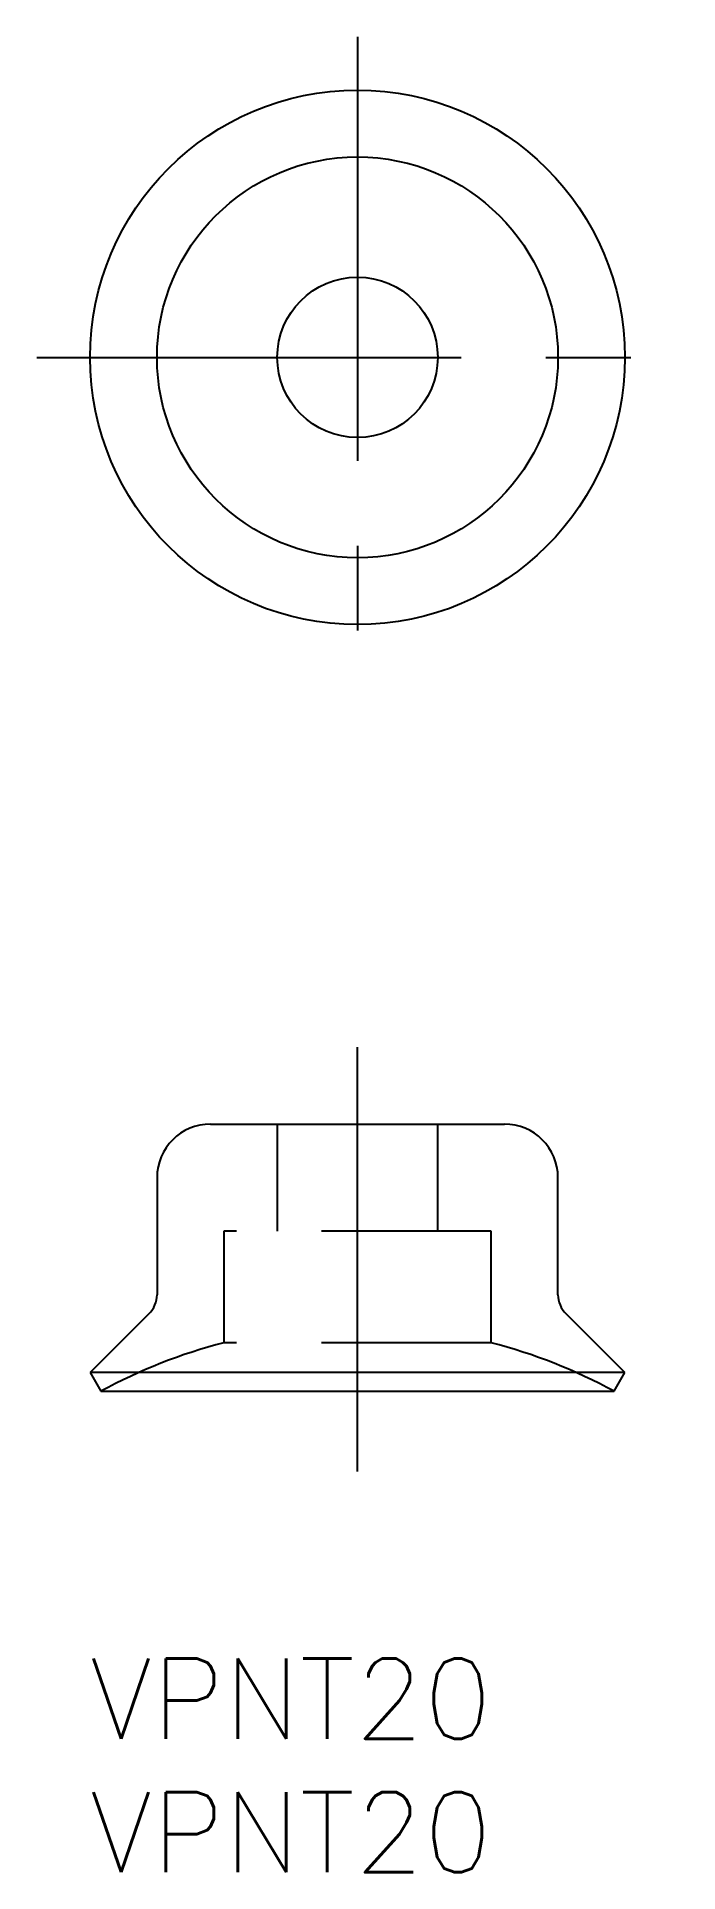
# Model space of a CAD drawing. Extents: x -2 to 22, y -8 to 60.7.
import ezdxf

# ---------------------------------------------------------------- set-up
doc = ezdxf.new("R2010")
doc.units = 0
doc.header["$LTSCALE"] = 0.5
doc.linetypes.add('CENTER', pattern=[50.8, 31.75, -6.35, 6.35, -6.35])
doc.linetypes.add('DASHED', pattern=[19.05, 12.7, -6.35])
doc.layers.get('0').update_dxf_attribs({"linetype": 'CONTINUOUS'})
for name, color, linetype in [('MSM_CENTER', 1, 'CENTER'), ('MSM_CONTINUOUS', 7, 'CONTINUOUS'), ('MSM_DASHED', 4, 'DASHED'), ('MSM_PART_NUMBER', 7, 'CONTINUOUS')]:
    doc.layers.add(name, color=color, linetype=linetype)
doc.styles.get("Standard").update_dxf_attribs({"font": 'txt.shx', "height": 3, "bigfont": 'bigfont.shx'})

msp = doc.modelspace()

# ---------------------------------------------------------------- linework, layer by layer
for p, q in [((2.5, 18), (2.5, 13.614)), ((17.5, 13.614), (17.5, 18)), ((2.207, 12.907), (0, 10.7)), ((20, 10.7), (17.793, 12.907)), ((0, 10.7), (0.404, 10)), ((20, 10.7), (0, 10.7)), ((19.596, 10), (20, 10.7)), ((0.404, 10), (19.596, 10))]:
    msp.add_line(p, q)
for radius in [10, 7.5, 3]:
    msp.add_circle((10, 48.696), radius)
for centre, radius, start, end in [((4.5, 18), 2, 90, 180), ((15.5, 18), 2, 0, 90), ((1.5, 13.614), 1, 315, 0), ((18.5, 13.614), 1, 180, 225)]:
    msp.add_arc(centre, radius, start, end)
at = {"layer": 'MSM_CENTER'}
for p, q in [((10, 60.696), (10, 36.696)), ((-2, 48.696), (22, 48.696)), ((10, 7), (10, 23))]:
    msp.add_line(p, q, dxfattribs=at)
at = {"layer": 'MSM_CONTINUOUS'}
msp.add_line((4.5, 20), (15.5, 20), dxfattribs=at)
at = {"layer": 'MSM_DASHED'}
for p, q in [((7, 20), (7, 16)), ((13, 16), (13, 20)), ((15, 16), (5, 16)), ((5, 16), (5, 11.817)), ((15, 11.817), (15, 16)), ((15, 11.817), (5, 11.817))]:
    msp.add_line(p, q, dxfattribs=at)
for start, end in [(104.47751, 118.67187), (61.32813, 75.52249)]:
    msp.add_arc((10, -7.548), 20, start, end, dxfattribs=at)

# ---------------------------------------------------------------- texts
at = {"layer": 'MSM_PART_NUMBER'}
for p in [(0, -3), (0, -8)]:
    msp.add_text('VPNT20', height=3, dxfattribs=at).set_placement(p)

doc.saveas('drawing.dxf')
